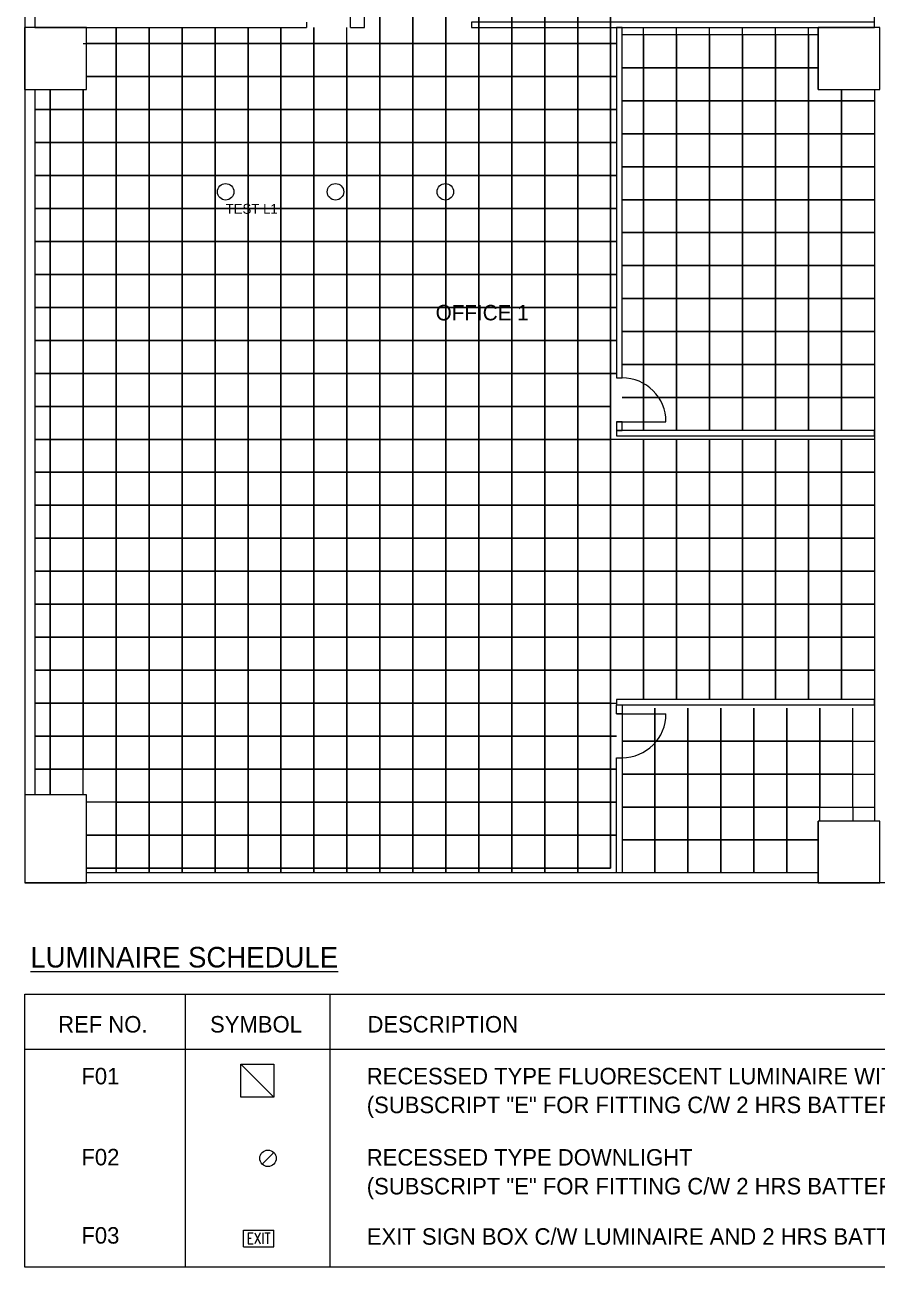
# Model space of a CAD drawing. Header units: millimetres. Extents: x 7453 to 109346, y -40506 to 46154.
# Drawn here: x 64346 to 79858, y 8934 to 31538 of the extents above; entities that cross this region are included whole.
import ezdxf
from ezdxf.enums import TextEntityAlignment as Align

# ---------------------------------------------------------------- set-up
doc = ezdxf.new("R2010")
doc.units = ezdxf.units.MM
doc.layers.get('0').update_dxf_attribs({"lineweight": 9})
for name, color, linetype, lineweight in [('ARCH', 7, 'Continuous', 5), ('Ceiling Grid', 254, 'Continuous', 5), ('Lighting', 3, 'Continuous', 18)]:
    doc.layers.add(name, color=color, linetype=linetype, lineweight=lineweight)
doc.layers.add('E-TEST-LIGHT', color=3, linetype='Continuous')
doc.styles.add('20S', font='SIMPLEX.shx', dxfattribs={"height": 200})

# ---------------------------------------------------------------- blocks, each defined once
blk = doc.blocks.new('T5')
at = {"layer": 'Lighting', "lineweight": 15}
blk.add_line((0, 0), (-600, 600), dxfattribs=at)
blk.add_lwpolyline([(-600, 600), (0, 600), (0, 0), (-600, 0)], close=True, dxfattribs=at)

msp = doc.modelspace()

# ---------------------------------------------------------------- linework, layer by layer
at = {"lineweight": 15}
for p, q in [((67264, 13900), (67264, 8934)), ((69894, 13900), (69894, 8934)), ((64346, 12900), (99829, 12900))]:
    msp.add_line(p, q, dxfattribs=at)
msp.add_lwpolyline([(64346, 13900), (99829, 13900), (99829, 8934), (64346, 8934)], close=True, dxfattribs=at)
at = {"layer": 'ARCH', "linetype": 'ByBlock', "lineweight": 9}
for p, q in [((64346, 38776), (64346, 15926)), ((64526, 38776), (64526, 31488)), ((64526, 30363), (64526, 17526))]:
    msp.add_line(p, q, dxfattribs=at)
at = {"layer": 'ARCH', "lineweight": 15}
for p, q in [((70526, 31488), (70526, 36596)), ((79808, 31488), (79808, 36596)), ((70275, 31488), (70275, 32388)), ((64346, 30363), (64346, 31488)), ((64526, 31488), (69475, 31488)), ((69475, 31588), (69475, 31488)), ((70275, 31488), (70526, 31488)), ((78783, 30363), (78783, 31488)), ((79808, 30363), (79808, 17051)), ((75115, 24316), (76015, 24316)), ((75115, 19003), (76015, 19003)), ((78783, 15926), (78783, 17051)), ((78783, 16106), (65471, 16106)), ((109346, 15926), (64346, 15926))]:
    msp.add_line(p, q, dxfattribs=at)
for points in [[(64346, 30363), (65471, 30363), (65471, 31488), (64346, 31488)], [(79808, 31588), (72477, 31588), (72477, 31488), (79808, 31488)], [(75215, 25116), (75215, 31488), (75115, 31488), (75115, 25116)], [(78783, 30363), (79908, 30363), (79908, 31488), (78783, 31488)], [(75215, 24316), (75115, 24316), (75115, 24157), (75215, 24157)], [(79808, 24157), (75115, 24157), (75115, 24057), (79808, 24057)], [(79808, 19263), (75115, 19263), (75115, 19163), (79808, 19163)], [(75215, 19003), (75115, 19003), (75115, 19163), (75215, 19163)], [(75215, 18203), (75215, 16106), (75115, 16106), (75115, 18203)], [(64346, 15926), (65471, 15926), (65471, 17526), (64346, 17526)], [(78783, 15926), (79908, 15926), (79908, 17051), (78783, 17051)]]:
    msp.add_lwpolyline(points, close=True, dxfattribs=at)
for centre, start, end in [((75215, 24316), 0, 90), ((75215, 19003), 270, 0)]:
    msp.add_arc(centre, 800, start, end, dxfattribs=at)
at = {"layer": 'Ceiling Grid', "lineweight": 15}
for p, q in [((70808, 31196), (70808, 31796)), ((75008, 31796), (75008, 31196)), ((66008, 31196), (66008, 31488)), ((66008, 31488), (66008, 31196)), ((66608, 31196), (66608, 31488)), ((66608, 31488), (66608, 31196)), ((67208, 31196), (67208, 31488)), ((67208, 31488), (67208, 31196)), ((67808, 31196), (67808, 31488)), ((67808, 31488), (67808, 31196)), ((68408, 31196), (68408, 31488)), ((68408, 31488), (68408, 31196)), ((69008, 31196), (69008, 31488)), ((69008, 31488), (69008, 31196)), ((69608, 31196), (69608, 31488)), ((69608, 31488), (69608, 31196)), ((70208, 31196), (70208, 31488)), ((75608, 31357), (75608, 31488)), ((76208, 31357), (76208, 31488)), ((76808, 31357), (76808, 31488)), ((77408, 31357), (77408, 31488)), ((78008, 31357), (78008, 31488)), ((78608, 31357), (78608, 31488)), ((65408, 31196), (66008, 31196)), ((66008, 31196), (65471, 31196)), ((66008, 31196), (66608, 31196)), ((66008, 30596), (66008, 31196)), ((66608, 31196), (67208, 31196)), ((67208, 31196), (67808, 31196)), ((67808, 31196), (68408, 31196)), ((68408, 31196), (69008, 31196)), ((69008, 31196), (69608, 31196)), ((69608, 31196), (70208, 31196)), ((70208, 31196), (70808, 31196)), ((75115, 31196), (75008, 31196)), ((75008, 31196), (75008, 30596)), ((75008, 31196), (75115, 31196)), ((75008, 31196), (75115, 31196)), ((75115, 31196), (75008, 31196)), ((75008, 31196), (75008, 30596)), ((75608, 31357), (75215, 31357)), ((75608, 30757), (75608, 31357)), ((78783, 31357), (78608, 31357)), ((78608, 31357), (78608, 30757)), ((75608, 30757), (75215, 30757)), ((75215, 30757), (75608, 30757)), ((75608, 30157), (75608, 30757)), ((78608, 30757), (78783, 30757)), ((78783, 30757), (78608, 30757)), ((78608, 30757), (78608, 30157)), ((65471, 30596), (66008, 30596)), ((75115, 30596), (75008, 30596)), ((75008, 30596), (75008, 29996)), ((75008, 30596), (75115, 30596)), ((75008, 30596), (75115, 30596)), ((75115, 30596), (75008, 30596)), ((75008, 30596), (75008, 29996)), ((64808, 29996), (64808, 30363)), ((64808, 30363), (64808, 29996)), ((65408, 29996), (65408, 30363)), ((79208, 30157), (79208, 30363)), ((79208, 30363), (79208, 30157)), ((75608, 30157), (75215, 30157)), ((75215, 30157), (75608, 30157)), ((75608, 29557), (75608, 30157)), ((78608, 30157), (79208, 30157)), ((79208, 30157), (79808, 30157)), ((79808, 30157), (79208, 30157)), ((79208, 30157), (79208, 29557)), ((64526, 29996), (64808, 29996)), ((64808, 29996), (64526, 29996)), ((64808, 29996), (65408, 29996)), ((64808, 29396), (64808, 29996)), ((75115, 29996), (75008, 29996)), ((75008, 29996), (75008, 29396)), ((75008, 29996), (75115, 29996)), ((75008, 29996), (75115, 29996)), ((75115, 29996), (75008, 29996)), ((75008, 29996), (75008, 29396)), ((64808, 29396), (64526, 29396)), ((64526, 29396), (64808, 29396)), ((64808, 28796), (64808, 29396)), ((75115, 29396), (75008, 29396)), ((75008, 29396), (75008, 28796)), ((75008, 29396), (75115, 29396)), ((75608, 29557), (75215, 29557)), ((75215, 29557), (75608, 29557)), ((75608, 28957), (75608, 29557)), ((79208, 29557), (79808, 29557)), ((79808, 29557), (79208, 29557)), ((79208, 29557), (79208, 28957)), ((75608, 28957), (75215, 28957)), ((75215, 28957), (75608, 28957)), ((75608, 28357), (75608, 28957)), ((79208, 28957), (79808, 28957)), ((79808, 28957), (79208, 28957)), ((79208, 28957), (79208, 28357)), ((64808, 28796), (64526, 28796)), ((64526, 28796), (64808, 28796)), ((64808, 28196), (64808, 28796)), ((75115, 28796), (75008, 28796)), ((75008, 28796), (75008, 28196)), ((75008, 28796), (75115, 28796)), ((75008, 28796), (75115, 28796)), ((75115, 28796), (75008, 28796)), ((75008, 28796), (75008, 28196)), ((75608, 28357), (75215, 28357)), ((75215, 28357), (75608, 28357)), ((75608, 27757), (75608, 28357)), ((79208, 28357), (79808, 28357)), ((79808, 28357), (79208, 28357)), ((79208, 28357), (79208, 27757)), ((64808, 28196), (64526, 28196)), ((64526, 28196), (64808, 28196)), ((64808, 27596), (64808, 28196)), ((75115, 28196), (75008, 28196)), ((75008, 28196), (75008, 27596)), ((75008, 28196), (75115, 28196)), ((75008, 28196), (75115, 28196)), ((75115, 28196), (75008, 28196)), ((75008, 28196), (75008, 27596)), ((64808, 27596), (64526, 27596)), ((64526, 27596), (64808, 27596)), ((64808, 26996), (64808, 27596)), ((75115, 27596), (75008, 27596)), ((75008, 27596), (75008, 26996)), ((75008, 27596), (75115, 27596)), ((75008, 27596), (75115, 27596)), ((75115, 27596), (75008, 27596)), ((75008, 27596), (75008, 26996)), ((75608, 27757), (75215, 27757)), ((75215, 27757), (75608, 27757)), ((75608, 27157), (75608, 27757)), ((79208, 27757), (79808, 27757)), ((79808, 27757), (79208, 27757)), ((79208, 27757), (79208, 27157)), ((75608, 27157), (75215, 27157)), ((75215, 27157), (75608, 27157)), ((75608, 26557), (75608, 27157)), ((79208, 27157), (79808, 27157)), ((79808, 27157), (79208, 27157)), ((79208, 27157), (79208, 26557)), ((64808, 26996), (64526, 26996)), ((64526, 26996), (64808, 26996)), ((64808, 26396), (64808, 26996)), ((75115, 26996), (75008, 26996)), ((75008, 26996), (75008, 26396)), ((75008, 26996), (75115, 26996)), ((75608, 26557), (75215, 26557)), ((75215, 26557), (75608, 26557)), ((75608, 25957), (75608, 26557)), ((79208, 26557), (79808, 26557)), ((79808, 26557), (79208, 26557)), ((79208, 26557), (79208, 25957)), ((64808, 26396), (64526, 26396)), ((64526, 26396), (64808, 26396)), ((64808, 25796), (64808, 26396)), ((75115, 26396), (75008, 26396)), ((75008, 26396), (75008, 25796)), ((75008, 26396), (75115, 26396)), ((64808, 25796), (64526, 25796)), ((64526, 25796), (64808, 25796)), ((64808, 25196), (64808, 25796)), ((75115, 25796), (75008, 25796)), ((75008, 25796), (75008, 25196)), ((75008, 25796), (75115, 25796)), ((75608, 25957), (75215, 25957)), ((75215, 25957), (75608, 25957)), ((75608, 25357), (75608, 25957)), ((79208, 25957), (79808, 25957)), ((79808, 25957), (79208, 25957)), ((79208, 25957), (79208, 25357)), ((75608, 25357), (75215, 25357)), ((75215, 25357), (75608, 25357)), ((75608, 24757), (75608, 25357)), ((79208, 25357), (79808, 25357)), ((79808, 25357), (79208, 25357)), ((79208, 25357), (79208, 24757)), ((64808, 25196), (64526, 25196)), ((64526, 25196), (64808, 25196)), ((64808, 24596), (64808, 25196)), ((75115, 25196), (75008, 25196)), ((75008, 25196), (75008, 24596)), ((75008, 25196), (75115, 25196)), ((75608, 24757), (75215, 24757)), ((75215, 24757), (75608, 24757)), ((75608, 24157), (75608, 24757)), ((76208, 24757), (75608, 24757)), ((75608, 24757), (75608, 24157)), ((76208, 24157), (76208, 24757)), ((76808, 24757), (76208, 24757)), ((76208, 24757), (76208, 24157)), ((76808, 24157), (76808, 24757)), ((77408, 24757), (76808, 24757)), ((76808, 24757), (76808, 24157)), ((77408, 24157), (77408, 24757)), ((78008, 24757), (77408, 24757)), ((77408, 24757), (77408, 24157)), ((78008, 24157), (78008, 24757)), ((78608, 24757), (78008, 24757)), ((78008, 24757), (78008, 24157)), ((78608, 24157), (78608, 24757)), ((79208, 24757), (78608, 24757)), ((78608, 24757), (78608, 24157)), ((79208, 24757), (79808, 24757)), ((79808, 24757), (79208, 24757)), ((79208, 24757), (79208, 24157)), ((79208, 24157), (79208, 24757)), ((64808, 24596), (64526, 24596)), ((64526, 24596), (64808, 24596)), ((64808, 23996), (64808, 24596)), ((75008, 24596), (75008, 23996)), ((64808, 23996), (64526, 23996)), ((64526, 23996), (64808, 23996)), ((64808, 23396), (64808, 23996)), ((79208, 23996), (79208, 23396)), ((79808, 23996), (79208, 23996)), ((79208, 23996), (79208, 23396)), ((64808, 23396), (64526, 23396)), ((64526, 23396), (64808, 23396)), ((64808, 22796), (64808, 23396)), ((79808, 23396), (79208, 23396)), ((79208, 23396), (79208, 22796)), ((79208, 23396), (79808, 23396)), ((79208, 23396), (79808, 23396)), ((64808, 22796), (64526, 22796)), ((64526, 22796), (64808, 22796)), ((64808, 22196), (64808, 22796)), ((79808, 22796), (79208, 22796)), ((79208, 22796), (79208, 22196)), ((79208, 22796), (79808, 22796)), ((64808, 22196), (64526, 22196)), ((64526, 22196), (64808, 22196)), ((64808, 21596), (64808, 22196)), ((79808, 22196), (79208, 22196)), ((79208, 22196), (79208, 21596)), ((79208, 22196), (79808, 22196)), ((64808, 21596), (64526, 21596)), ((64526, 21596), (64808, 21596)), ((64808, 20996), (64808, 21596)), ((79808, 21596), (79208, 21596)), ((79208, 21596), (79208, 20996)), ((79208, 21596), (79808, 21596)), ((64808, 20996), (64526, 20996)), ((64526, 20996), (64808, 20996)), ((64808, 20396), (64808, 20996)), ((79808, 20996), (79208, 20996)), ((79208, 20996), (79208, 20396)), ((79208, 20996), (79808, 20996)), ((64808, 20396), (64526, 20396)), ((64526, 20396), (64808, 20396)), ((64808, 19796), (64808, 20396)), ((79808, 20396), (79208, 20396)), ((79208, 20396), (79208, 19796)), ((79208, 20396), (79808, 20396)), ((64808, 19796), (64526, 19796)), ((64526, 19796), (64808, 19796)), ((64808, 19196), (64808, 19796)), ((76208, 19796), (75608, 19796)), ((75608, 19796), (75608, 19263)), ((76208, 19263), (76208, 19796)), ((76808, 19796), (76208, 19796)), ((76208, 19796), (76208, 19263)), ((76808, 19263), (76808, 19796)), ((77408, 19796), (76808, 19796)), ((76808, 19796), (76808, 19263)), ((77408, 19263), (77408, 19796)), ((78008, 19796), (77408, 19796)), ((77408, 19796), (77408, 19263)), ((78008, 19263), (78008, 19796)), ((78608, 19796), (78008, 19796)), ((78008, 19796), (78008, 19263)), ((78608, 19263), (78608, 19796)), ((79208, 19796), (78608, 19796)), ((78608, 19796), (78608, 19263)), ((79208, 19263), (79208, 19796)), ((79808, 19796), (79208, 19796)), ((79208, 19796), (79208, 19263)), ((79208, 19796), (79808, 19796)), ((64808, 19196), (64526, 19196)), ((64526, 19196), (64808, 19196)), ((64808, 18596), (64808, 19196)), ((75008, 19196), (75008, 18596)), ((75215, 19106), (75215, 18506)), ((75815, 18506), (75815, 19106)), ((75815, 19106), (75815, 18506)), ((76415, 18506), (76415, 19106)), ((76415, 19106), (76415, 18506)), ((77015, 18506), (77015, 19106)), ((77015, 19106), (77015, 18506)), ((77615, 18506), (77615, 19106)), ((77615, 19106), (77615, 18506)), ((78215, 18506), (78215, 19106)), ((78215, 19106), (78215, 18506)), ((78815, 18506), (78815, 19106)), ((78815, 19106), (78815, 18506)), ((79415, 18506), (79415, 19106)), ((64808, 18596), (64526, 18596)), ((64526, 18596), (64808, 18596)), ((64808, 17996), (64808, 18596)), ((75115, 18596), (75008, 18596)), ((75008, 18596), (75008, 17996)), ((75008, 18596), (75115, 18596)), ((75215, 18506), (75815, 18506)), ((75815, 18506), (76415, 18506)), ((76415, 18506), (77015, 18506)), ((77015, 18506), (77615, 18506)), ((77615, 18506), (78215, 18506)), ((78215, 18506), (78815, 18506)), ((78815, 18506), (79415, 18506)), ((79415, 18506), (79808, 18506)), ((64808, 17996), (64526, 17996)), ((64526, 17996), (64808, 17996)), ((64808, 17526), (64808, 17996)), ((65408, 17996), (64808, 17996)), ((64808, 17996), (64808, 17526)), ((65408, 17526), (65408, 17996)), ((66008, 17996), (65408, 17996)), ((66008, 17396), (66008, 17996)), ((75115, 17996), (75008, 17996)), ((75008, 17996), (75008, 17396)), ((75008, 17996), (75115, 17996)), ((79415, 17906), (79808, 17906)), ((66008, 17396), (65471, 17396)), ((66008, 16796), (66008, 17396)), ((75115, 17396), (75008, 17396)), ((75008, 17396), (75008, 16796)), ((75008, 17396), (75115, 17396)), ((78815, 17306), (78215, 17306)), ((78215, 17306), (78215, 16706)), ((78815, 17051), (78815, 17306)), ((79415, 17306), (79415, 17051)), ((79415, 17306), (79808, 17306)), ((66008, 16796), (65471, 16796)), ((65471, 16796), (66008, 16796)), ((66008, 16196), (66008, 16796)), ((75115, 16796), (75008, 16796)), ((75008, 16796), (75008, 16196)), ((75008, 16796), (75115, 16796)), ((75815, 16706), (75215, 16706)), ((75215, 16706), (75215, 16106)), ((75815, 16106), (75815, 16706)), ((76415, 16706), (75815, 16706)), ((75815, 16706), (75815, 16106)), ((76415, 16106), (76415, 16706)), ((77015, 16706), (76415, 16706)), ((76415, 16706), (76415, 16106)), ((77015, 16106), (77015, 16706)), ((77615, 16706), (77015, 16706)), ((77015, 16706), (77015, 16106)), ((77615, 16106), (77615, 16706)), ((78215, 16706), (77615, 16706)), ((77615, 16706), (77615, 16106)), ((78783, 16706), (78215, 16706)), ((78215, 16706), (78215, 16106)), ((78215, 16706), (78783, 16706)), ((78215, 16106), (78215, 16706)), ((66008, 16196), (65471, 16196)), ((65471, 16196), (66008, 16196)), ((66008, 16106), (66008, 16196)), ((66608, 16196), (66008, 16196)), ((66008, 16196), (66008, 16106)), ((66608, 16106), (66608, 16196)), ((67208, 16196), (66608, 16196)), ((66608, 16196), (66608, 16106)), ((67208, 16106), (67208, 16196)), ((67808, 16196), (67208, 16196)), ((67208, 16196), (67208, 16106)), ((67808, 16106), (67808, 16196)), ((68408, 16196), (67808, 16196)), ((67808, 16196), (67808, 16106)), ((68408, 16106), (68408, 16196)), ((69008, 16196), (68408, 16196)), ((68408, 16196), (68408, 16106)), ((69008, 16106), (69008, 16196)), ((69608, 16196), (69008, 16196)), ((69008, 16196), (69008, 16106)), ((69608, 16106), (69608, 16196)), ((70208, 16196), (69608, 16196)), ((69608, 16196), (69608, 16106)), ((70208, 16106), (70208, 16196)), ((70808, 16196), (70208, 16196)), ((70208, 16196), (70208, 16106)), ((70808, 16106), (70808, 16196)), ((71408, 16196), (70808, 16196)), ((70808, 16196), (70808, 16106)), ((71408, 16106), (71408, 16196)), ((72008, 16196), (71408, 16196)), ((71408, 16196), (71408, 16106)), ((72008, 16106), (72008, 16196)), ((72608, 16196), (72008, 16196)), ((72008, 16196), (72008, 16106)), ((72608, 16106), (72608, 16196)), ((73208, 16196), (72608, 16196)), ((72608, 16196), (72608, 16106)), ((73208, 16106), (73208, 16196)), ((73808, 16196), (73208, 16196)), ((73208, 16196), (73208, 16106)), ((73808, 16106), (73808, 16196)), ((74408, 16196), (73808, 16196)), ((73808, 16196), (73808, 16106)), ((74408, 16106), (74408, 16196)), ((75008, 16196), (74408, 16196)), ((74408, 16196), (74408, 16106))]:
    msp.add_line(p, q, dxfattribs=at)
for points in [[(71408, 31796), (70808, 31796), (70808, 31196), (71408, 31196)], [(72008, 31796), (71408, 31796), (71408, 31196), (72008, 31196)], [(72608, 31796), (72008, 31796), (72008, 31196), (72608, 31196)], [(73208, 31796), (72608, 31796), (72608, 31196), (73208, 31196)], [(73808, 31796), (73208, 31796), (73208, 31196), (73808, 31196)], [(74408, 31796), (73808, 31796), (73808, 31196), (74408, 31196)], [(75008, 31796), (74408, 31796), (74408, 31196), (75008, 31196)], [(66608, 31196), (66008, 31196), (66008, 30596), (66608, 30596)], [(67208, 31196), (66608, 31196), (66608, 30596), (67208, 30596)], [(67808, 31196), (67208, 31196), (67208, 30596), (67808, 30596)], [(68408, 31196), (67808, 31196), (67808, 30596), (68408, 30596)], [(69008, 31196), (68408, 31196), (68408, 30596), (69008, 30596)], [(69608, 31196), (69008, 31196), (69008, 30596), (69608, 30596)], [(70208, 31196), (69608, 31196), (69608, 30596), (70208, 30596)], [(70808, 31196), (70208, 31196), (70208, 30596), (70808, 30596)], [(71408, 31196), (70808, 31196), (70808, 30596), (71408, 30596)], [(72008, 31196), (71408, 31196), (71408, 30596), (72008, 30596)], [(72608, 31196), (72008, 31196), (72008, 30596), (72608, 30596)], [(73208, 31196), (72608, 31196), (72608, 30596), (73208, 30596)], [(73808, 31196), (73208, 31196), (73208, 30596), (73808, 30596)], [(74408, 31196), (73808, 31196), (73808, 30596), (74408, 30596)], [(75008, 31196), (74408, 31196), (74408, 30596), (75008, 30596)], [(76208, 31357), (75608, 31357), (75608, 30757), (76208, 30757)], [(76808, 31357), (76208, 31357), (76208, 30757), (76808, 30757)], [(77408, 31357), (76808, 31357), (76808, 30757), (77408, 30757)], [(78008, 31357), (77408, 31357), (77408, 30757), (78008, 30757)], [(78608, 31357), (78008, 31357), (78008, 30757), (78608, 30757)], [(76208, 30757), (75608, 30757), (75608, 30157), (76208, 30157)], [(76808, 30757), (76208, 30757), (76208, 30157), (76808, 30157)], [(77408, 30757), (76808, 30757), (76808, 30157), (77408, 30157)], [(78008, 30757), (77408, 30757), (77408, 30157), (78008, 30157)], [(78608, 30757), (78008, 30757), (78008, 30157), (78608, 30157)], [(66608, 30596), (66008, 30596), (66008, 29996), (66608, 29996)], [(67208, 30596), (66608, 30596), (66608, 29996), (67208, 29996)], [(67808, 30596), (67208, 30596), (67208, 29996), (67808, 29996)], [(68408, 30596), (67808, 30596), (67808, 29996), (68408, 29996)], [(69008, 30596), (68408, 30596), (68408, 29996), (69008, 29996)], [(69608, 30596), (69008, 30596), (69008, 29996), (69608, 29996)], [(70208, 30596), (69608, 30596), (69608, 29996), (70208, 29996)], [(70808, 30596), (70208, 30596), (70208, 29996), (70808, 29996)], [(71408, 30596), (70808, 30596), (70808, 29996), (71408, 29996)], [(72008, 30596), (71408, 30596), (71408, 29996), (72008, 29996)], [(72608, 30596), (72008, 30596), (72008, 29996), (72608, 29996)], [(73208, 30596), (72608, 30596), (72608, 29996), (73208, 29996)], [(73808, 30596), (73208, 30596), (73208, 29996), (73808, 29996)], [(74408, 30596), (73808, 30596), (73808, 29996), (74408, 29996)], [(75008, 30596), (74408, 30596), (74408, 29996), (75008, 29996)], [(76208, 30157), (75608, 30157), (75608, 29557), (76208, 29557)], [(76808, 30157), (76208, 30157), (76208, 29557), (76808, 29557)], [(77408, 30157), (76808, 30157), (76808, 29557), (77408, 29557)], [(78008, 30157), (77408, 30157), (77408, 29557), (78008, 29557)], [(78608, 30157), (78008, 30157), (78008, 29557), (78608, 29557)], [(79208, 30157), (78608, 30157), (78608, 29557), (79208, 29557)], [(65408, 29996), (64808, 29996), (64808, 29396), (65408, 29396)], [(66008, 29996), (65408, 29996), (65408, 29396), (66008, 29396)], [(66608, 29996), (66008, 29996), (66008, 29396), (66608, 29396)], [(67208, 29996), (66608, 29996), (66608, 29396), (67208, 29396)], [(67808, 29996), (67208, 29996), (67208, 29396), (67808, 29396)], [(68408, 29996), (67808, 29996), (67808, 29396), (68408, 29396)], [(69008, 29996), (68408, 29996), (68408, 29396), (69008, 29396)], [(69608, 29996), (69008, 29996), (69008, 29396), (69608, 29396)], [(70208, 29996), (69608, 29996), (69608, 29396), (70208, 29396)], [(70808, 29996), (70208, 29996), (70208, 29396), (70808, 29396)], [(71408, 29996), (70808, 29996), (70808, 29396), (71408, 29396)], [(72008, 29996), (71408, 29996), (71408, 29396), (72008, 29396)], [(72608, 29996), (72008, 29996), (72008, 29396), (72608, 29396)], [(73208, 29996), (72608, 29996), (72608, 29396), (73208, 29396)], [(73808, 29996), (73208, 29996), (73208, 29396), (73808, 29396)], [(74408, 29996), (73808, 29996), (73808, 29396), (74408, 29396)], [(75008, 29996), (74408, 29996), (74408, 29396), (75008, 29396)], [(65408, 29396), (64808, 29396), (64808, 28796), (65408, 28796)], [(66008, 29396), (65408, 29396), (65408, 28796), (66008, 28796)], [(66608, 29396), (66008, 29396), (66008, 28796), (66608, 28796)], [(67208, 29396), (66608, 29396), (66608, 28796), (67208, 28796)], [(67808, 29396), (67208, 29396), (67208, 28796), (67808, 28796)], [(68408, 29396), (67808, 29396), (67808, 28796), (68408, 28796)], [(69008, 29396), (68408, 29396), (68408, 28796), (69008, 28796)], [(69608, 29396), (69008, 29396), (69008, 28796), (69608, 28796)], [(70208, 29396), (69608, 29396), (69608, 28796), (70208, 28796)], [(70808, 29396), (70208, 29396), (70208, 28796), (70808, 28796)], [(71408, 29396), (70808, 29396), (70808, 28796), (71408, 28796)], [(72008, 29396), (71408, 29396), (71408, 28796), (72008, 28796)], [(72608, 29396), (72008, 29396), (72008, 28796), (72608, 28796)], [(73208, 29396), (72608, 29396), (72608, 28796), (73208, 28796)], [(73808, 29396), (73208, 29396), (73208, 28796), (73808, 28796)], [(74408, 29396), (73808, 29396), (73808, 28796), (74408, 28796)], [(75008, 29396), (74408, 29396), (74408, 28796), (75008, 28796)], [(76208, 29557), (75608, 29557), (75608, 28957), (76208, 28957)], [(76808, 29557), (76208, 29557), (76208, 28957), (76808, 28957)], [(77408, 29557), (76808, 29557), (76808, 28957), (77408, 28957)], [(78008, 29557), (77408, 29557), (77408, 28957), (78008, 28957)], [(78608, 29557), (78008, 29557), (78008, 28957), (78608, 28957)], [(79208, 29557), (78608, 29557), (78608, 28957), (79208, 28957)], [(76208, 28957), (75608, 28957), (75608, 28357), (76208, 28357)], [(76808, 28957), (76208, 28957), (76208, 28357), (76808, 28357)], [(77408, 28957), (76808, 28957), (76808, 28357), (77408, 28357)], [(78008, 28957), (77408, 28957), (77408, 28357), (78008, 28357)], [(78608, 28957), (78008, 28957), (78008, 28357), (78608, 28357)], [(79208, 28957), (78608, 28957), (78608, 28357), (79208, 28357)], [(65408, 28796), (64808, 28796), (64808, 28196), (65408, 28196)], [(66008, 28796), (65408, 28796), (65408, 28196), (66008, 28196)], [(66608, 28796), (66008, 28796), (66008, 28196), (66608, 28196)], [(67208, 28796), (66608, 28796), (66608, 28196), (67208, 28196)], [(67808, 28796), (67208, 28796), (67208, 28196), (67808, 28196)], [(68408, 28796), (67808, 28796), (67808, 28196), (68408, 28196)], [(69008, 28796), (68408, 28796), (68408, 28196), (69008, 28196)], [(69608, 28796), (69008, 28796), (69008, 28196), (69608, 28196)], [(70208, 28796), (69608, 28796), (69608, 28196), (70208, 28196)], [(70808, 28796), (70208, 28796), (70208, 28196), (70808, 28196)], [(71408, 28796), (70808, 28796), (70808, 28196), (71408, 28196)], [(72008, 28796), (71408, 28796), (71408, 28196), (72008, 28196)], [(72608, 28796), (72008, 28796), (72008, 28196), (72608, 28196)], [(73208, 28796), (72608, 28796), (72608, 28196), (73208, 28196)], [(73808, 28796), (73208, 28796), (73208, 28196), (73808, 28196)], [(74408, 28796), (73808, 28796), (73808, 28196), (74408, 28196)], [(75008, 28796), (74408, 28796), (74408, 28196), (75008, 28196)], [(76208, 28357), (75608, 28357), (75608, 27757), (76208, 27757)], [(76808, 28357), (76208, 28357), (76208, 27757), (76808, 27757)], [(77408, 28357), (76808, 28357), (76808, 27757), (77408, 27757)], [(78008, 28357), (77408, 28357), (77408, 27757), (78008, 27757)], [(78608, 28357), (78008, 28357), (78008, 27757), (78608, 27757)], [(79208, 28357), (78608, 28357), (78608, 27757), (79208, 27757)], [(65408, 28196), (64808, 28196), (64808, 27596), (65408, 27596)], [(66008, 28196), (65408, 28196), (65408, 27596), (66008, 27596)], [(66608, 28196), (66008, 28196), (66008, 27596), (66608, 27596)], [(67208, 28196), (66608, 28196), (66608, 27596), (67208, 27596)], [(67808, 28196), (67208, 28196), (67208, 27596), (67808, 27596)], [(68408, 28196), (67808, 28196), (67808, 27596), (68408, 27596)], [(69008, 28196), (68408, 28196), (68408, 27596), (69008, 27596)], [(69608, 28196), (69008, 28196), (69008, 27596), (69608, 27596)], [(70208, 28196), (69608, 28196), (69608, 27596), (70208, 27596)], [(70808, 28196), (70208, 28196), (70208, 27596), (70808, 27596)], [(71408, 28196), (70808, 28196), (70808, 27596), (71408, 27596)], [(72008, 28196), (71408, 28196), (71408, 27596), (72008, 27596)], [(72608, 28196), (72008, 28196), (72008, 27596), (72608, 27596)], [(73208, 28196), (72608, 28196), (72608, 27596), (73208, 27596)], [(73808, 28196), (73208, 28196), (73208, 27596), (73808, 27596)], [(74408, 28196), (73808, 28196), (73808, 27596), (74408, 27596)], [(75008, 28196), (74408, 28196), (74408, 27596), (75008, 27596)], [(65408, 27596), (64808, 27596), (64808, 26996), (65408, 26996)], [(66008, 27596), (65408, 27596), (65408, 26996), (66008, 26996)], [(66608, 27596), (66008, 27596), (66008, 26996), (66608, 26996)], [(67208, 27596), (66608, 27596), (66608, 26996), (67208, 26996)], [(67808, 27596), (67208, 27596), (67208, 26996), (67808, 26996)], [(68408, 27596), (67808, 27596), (67808, 26996), (68408, 26996)], [(69008, 27596), (68408, 27596), (68408, 26996), (69008, 26996)], [(69608, 27596), (69008, 27596), (69008, 26996), (69608, 26996)], [(70208, 27596), (69608, 27596), (69608, 26996), (70208, 26996)], [(70808, 27596), (70208, 27596), (70208, 26996), (70808, 26996)], [(71408, 27596), (70808, 27596), (70808, 26996), (71408, 26996)], [(72008, 27596), (71408, 27596), (71408, 26996), (72008, 26996)], [(72608, 27596), (72008, 27596), (72008, 26996), (72608, 26996)], [(73208, 27596), (72608, 27596), (72608, 26996), (73208, 26996)], [(73808, 27596), (73208, 27596), (73208, 26996), (73808, 26996)], [(74408, 27596), (73808, 27596), (73808, 26996), (74408, 26996)], [(75008, 27596), (74408, 27596), (74408, 26996), (75008, 26996)], [(76208, 27757), (75608, 27757), (75608, 27157), (76208, 27157)], [(76808, 27757), (76208, 27757), (76208, 27157), (76808, 27157)], [(77408, 27757), (76808, 27757), (76808, 27157), (77408, 27157)], [(78008, 27757), (77408, 27757), (77408, 27157), (78008, 27157)], [(78608, 27757), (78008, 27757), (78008, 27157), (78608, 27157)], [(79208, 27757), (78608, 27757), (78608, 27157), (79208, 27157)], [(76208, 27157), (75608, 27157), (75608, 26557), (76208, 26557)], [(76808, 27157), (76208, 27157), (76208, 26557), (76808, 26557)], [(77408, 27157), (76808, 27157), (76808, 26557), (77408, 26557)], [(78008, 27157), (77408, 27157), (77408, 26557), (78008, 26557)], [(78608, 27157), (78008, 27157), (78008, 26557), (78608, 26557)], [(79208, 27157), (78608, 27157), (78608, 26557), (79208, 26557)], [(65408, 26996), (64808, 26996), (64808, 26396), (65408, 26396)], [(66008, 26996), (65408, 26996), (65408, 26396), (66008, 26396)], [(66608, 26996), (66008, 26996), (66008, 26396), (66608, 26396)], [(67208, 26996), (66608, 26996), (66608, 26396), (67208, 26396)], [(67808, 26996), (67208, 26996), (67208, 26396), (67808, 26396)], [(68408, 26996), (67808, 26996), (67808, 26396), (68408, 26396)], [(69008, 26996), (68408, 26996), (68408, 26396), (69008, 26396)], [(69608, 26996), (69008, 26996), (69008, 26396), (69608, 26396)], [(70208, 26996), (69608, 26996), (69608, 26396), (70208, 26396)], [(70808, 26996), (70208, 26996), (70208, 26396), (70808, 26396)], [(71408, 26996), (70808, 26996), (70808, 26396), (71408, 26396)], [(72008, 26996), (71408, 26996), (71408, 26396), (72008, 26396)], [(72608, 26996), (72008, 26996), (72008, 26396), (72608, 26396)], [(73208, 26996), (72608, 26996), (72608, 26396), (73208, 26396)], [(73808, 26996), (73208, 26996), (73208, 26396), (73808, 26396)], [(74408, 26996), (73808, 26996), (73808, 26396), (74408, 26396)], [(75008, 26996), (74408, 26996), (74408, 26396), (75008, 26396)], [(76208, 26557), (75608, 26557), (75608, 25957), (76208, 25957)], [(76808, 26557), (76208, 26557), (76208, 25957), (76808, 25957)], [(77408, 26557), (76808, 26557), (76808, 25957), (77408, 25957)], [(78008, 26557), (77408, 26557), (77408, 25957), (78008, 25957)], [(78608, 26557), (78008, 26557), (78008, 25957), (78608, 25957)], [(79208, 26557), (78608, 26557), (78608, 25957), (79208, 25957)], [(65408, 26396), (64808, 26396), (64808, 25796), (65408, 25796)], [(66008, 26396), (65408, 26396), (65408, 25796), (66008, 25796)], [(66608, 26396), (66008, 26396), (66008, 25796), (66608, 25796)], [(67208, 26396), (66608, 26396), (66608, 25796), (67208, 25796)], [(67808, 26396), (67208, 26396), (67208, 25796), (67808, 25796)], [(68408, 26396), (67808, 26396), (67808, 25796), (68408, 25796)], [(69008, 26396), (68408, 26396), (68408, 25796), (69008, 25796)], [(69608, 26396), (69008, 26396), (69008, 25796), (69608, 25796)], [(70208, 26396), (69608, 26396), (69608, 25796), (70208, 25796)], [(70808, 26396), (70208, 26396), (70208, 25796), (70808, 25796)], [(71408, 26396), (70808, 26396), (70808, 25796), (71408, 25796)], [(72008, 26396), (71408, 26396), (71408, 25796), (72008, 25796)], [(72608, 26396), (72008, 26396), (72008, 25796), (72608, 25796)], [(73208, 26396), (72608, 26396), (72608, 25796), (73208, 25796)], [(73808, 26396), (73208, 26396), (73208, 25796), (73808, 25796)], [(74408, 26396), (73808, 26396), (73808, 25796), (74408, 25796)], [(75008, 26396), (74408, 26396), (74408, 25796), (75008, 25796)], [(65408, 25796), (64808, 25796), (64808, 25196), (65408, 25196)], [(66008, 25796), (65408, 25796), (65408, 25196), (66008, 25196)], [(66608, 25796), (66008, 25796), (66008, 25196), (66608, 25196)], [(67208, 25796), (66608, 25796), (66608, 25196), (67208, 25196)], [(67808, 25796), (67208, 25796), (67208, 25196), (67808, 25196)], [(68408, 25796), (67808, 25796), (67808, 25196), (68408, 25196)], [(69008, 25796), (68408, 25796), (68408, 25196), (69008, 25196)], [(69608, 25796), (69008, 25796), (69008, 25196), (69608, 25196)], [(70208, 25796), (69608, 25796), (69608, 25196), (70208, 25196)], [(70808, 25796), (70208, 25796), (70208, 25196), (70808, 25196)], [(71408, 25796), (70808, 25796), (70808, 25196), (71408, 25196)], [(72008, 25796), (71408, 25796), (71408, 25196), (72008, 25196)], [(72608, 25796), (72008, 25796), (72008, 25196), (72608, 25196)], [(73208, 25796), (72608, 25796), (72608, 25196), (73208, 25196)], [(73808, 25796), (73208, 25796), (73208, 25196), (73808, 25196)], [(74408, 25796), (73808, 25796), (73808, 25196), (74408, 25196)], [(75008, 25796), (74408, 25796), (74408, 25196), (75008, 25196)], [(76208, 25957), (75608, 25957), (75608, 25357), (76208, 25357)], [(76808, 25957), (76208, 25957), (76208, 25357), (76808, 25357)], [(77408, 25957), (76808, 25957), (76808, 25357), (77408, 25357)], [(78008, 25957), (77408, 25957), (77408, 25357), (78008, 25357)], [(78608, 25957), (78008, 25957), (78008, 25357), (78608, 25357)], [(79208, 25957), (78608, 25957), (78608, 25357), (79208, 25357)], [(76208, 25357), (75608, 25357), (75608, 24757), (76208, 24757)], [(76808, 25357), (76208, 25357), (76208, 24757), (76808, 24757)], [(77408, 25357), (76808, 25357), (76808, 24757), (77408, 24757)], [(78008, 25357), (77408, 25357), (77408, 24757), (78008, 24757)], [(78608, 25357), (78008, 25357), (78008, 24757), (78608, 24757)], [(79208, 25357), (78608, 25357), (78608, 24757), (79208, 24757)], [(65408, 25196), (64808, 25196), (64808, 24596), (65408, 24596)], [(66008, 25196), (65408, 25196), (65408, 24596), (66008, 24596)], [(66608, 25196), (66008, 25196), (66008, 24596), (66608, 24596)], [(67208, 25196), (66608, 25196), (66608, 24596), (67208, 24596)], [(67808, 25196), (67208, 25196), (67208, 24596), (67808, 24596)], [(68408, 25196), (67808, 25196), (67808, 24596), (68408, 24596)], [(69008, 25196), (68408, 25196), (68408, 24596), (69008, 24596)], [(69608, 25196), (69008, 25196), (69008, 24596), (69608, 24596)], [(70208, 25196), (69608, 25196), (69608, 24596), (70208, 24596)], [(70808, 25196), (70208, 25196), (70208, 24596), (70808, 24596)], [(71408, 25196), (70808, 25196), (70808, 24596), (71408, 24596)], [(72008, 25196), (71408, 25196), (71408, 24596), (72008, 24596)], [(72608, 25196), (72008, 25196), (72008, 24596), (72608, 24596)], [(73208, 25196), (72608, 25196), (72608, 24596), (73208, 24596)], [(73808, 25196), (73208, 25196), (73208, 24596), (73808, 24596)], [(74408, 25196), (73808, 25196), (73808, 24596), (74408, 24596)], [(75008, 25196), (74408, 25196), (74408, 24596), (75008, 24596)], [(65408, 24596), (64808, 24596), (64808, 23996), (65408, 23996)], [(66008, 24596), (65408, 24596), (65408, 23996), (66008, 23996)], [(66608, 24596), (66008, 24596), (66008, 23996), (66608, 23996)], [(67208, 24596), (66608, 24596), (66608, 23996), (67208, 23996)], [(67808, 24596), (67208, 24596), (67208, 23996), (67808, 23996)], [(68408, 24596), (67808, 24596), (67808, 23996), (68408, 23996)], [(69008, 24596), (68408, 24596), (68408, 23996), (69008, 23996)], [(69608, 24596), (69008, 24596), (69008, 23996), (69608, 23996)], [(70208, 24596), (69608, 24596), (69608, 23996), (70208, 23996)], [(70808, 24596), (70208, 24596), (70208, 23996), (70808, 23996)], [(71408, 24596), (70808, 24596), (70808, 23996), (71408, 23996)], [(72008, 24596), (71408, 24596), (71408, 23996), (72008, 23996)], [(72608, 24596), (72008, 24596), (72008, 23996), (72608, 23996)], [(73208, 24596), (72608, 24596), (72608, 23996), (73208, 23996)], [(73808, 24596), (73208, 24596), (73208, 23996), (73808, 23996)], [(74408, 24596), (73808, 24596), (73808, 23996), (74408, 23996)], [(75008, 24596), (74408, 24596), (74408, 23996), (75008, 23996)], [(65408, 23996), (64808, 23996), (64808, 23396), (65408, 23396)], [(66008, 23996), (65408, 23996), (65408, 23396), (66008, 23396)], [(66608, 23996), (66008, 23996), (66008, 23396), (66608, 23396)], [(67208, 23996), (66608, 23996), (66608, 23396), (67208, 23396)], [(67808, 23996), (67208, 23996), (67208, 23396), (67808, 23396)], [(68408, 23996), (67808, 23996), (67808, 23396), (68408, 23396)], [(69008, 23996), (68408, 23996), (68408, 23396), (69008, 23396)], [(69608, 23996), (69008, 23996), (69008, 23396), (69608, 23396)], [(70208, 23996), (69608, 23996), (69608, 23396), (70208, 23396)], [(70808, 23996), (70208, 23996), (70208, 23396), (70808, 23396)], [(71408, 23996), (70808, 23996), (70808, 23396), (71408, 23396)], [(72008, 23996), (71408, 23996), (71408, 23396), (72008, 23396)], [(72608, 23996), (72008, 23996), (72008, 23396), (72608, 23396)], [(73208, 23996), (72608, 23996), (72608, 23396), (73208, 23396)], [(73808, 23996), (73208, 23996), (73208, 23396), (73808, 23396)], [(74408, 23996), (73808, 23996), (73808, 23396), (74408, 23396)], [(75008, 23996), (74408, 23996), (74408, 23396), (75008, 23396)], [(75608, 23996), (75008, 23996), (75008, 23396), (75608, 23396)], [(76208, 23996), (75608, 23996), (75608, 23396), (76208, 23396)], [(76808, 23996), (76208, 23996), (76208, 23396), (76808, 23396)], [(77408, 23996), (76808, 23996), (76808, 23396), (77408, 23396)], [(78008, 23996), (77408, 23996), (77408, 23396), (78008, 23396)], [(78608, 23996), (78008, 23996), (78008, 23396), (78608, 23396)], [(79208, 23996), (78608, 23996), (78608, 23396), (79208, 23396)], [(65408, 23396), (64808, 23396), (64808, 22796), (65408, 22796)], [(66008, 23396), (65408, 23396), (65408, 22796), (66008, 22796)], [(66608, 23396), (66008, 23396), (66008, 22796), (66608, 22796)], [(67208, 23396), (66608, 23396), (66608, 22796), (67208, 22796)], [(67808, 23396), (67208, 23396), (67208, 22796), (67808, 22796)], [(68408, 23396), (67808, 23396), (67808, 22796), (68408, 22796)], [(69008, 23396), (68408, 23396), (68408, 22796), (69008, 22796)], [(69608, 23396), (69008, 23396), (69008, 22796), (69608, 22796)], [(70208, 23396), (69608, 23396), (69608, 22796), (70208, 22796)], [(70808, 23396), (70208, 23396), (70208, 22796), (70808, 22796)], [(71408, 23396), (70808, 23396), (70808, 22796), (71408, 22796)], [(72008, 23396), (71408, 23396), (71408, 22796), (72008, 22796)], [(72608, 23396), (72008, 23396), (72008, 22796), (72608, 22796)], [(73208, 23396), (72608, 23396), (72608, 22796), (73208, 22796)], [(73808, 23396), (73208, 23396), (73208, 22796), (73808, 22796)], [(74408, 23396), (73808, 23396), (73808, 22796), (74408, 22796)], [(75008, 23396), (74408, 23396), (74408, 22796), (75008, 22796)], [(75608, 23396), (75008, 23396), (75008, 22796), (75608, 22796)], [(76208, 23396), (75608, 23396), (75608, 22796), (76208, 22796)], [(76808, 23396), (76208, 23396), (76208, 22796), (76808, 22796)], [(77408, 23396), (76808, 23396), (76808, 22796), (77408, 22796)], [(78008, 23396), (77408, 23396), (77408, 22796), (78008, 22796)], [(78608, 23396), (78008, 23396), (78008, 22796), (78608, 22796)], [(79208, 23396), (78608, 23396), (78608, 22796), (79208, 22796)], [(65408, 22796), (64808, 22796), (64808, 22196), (65408, 22196)], [(66008, 22796), (65408, 22796), (65408, 22196), (66008, 22196)], [(66608, 22796), (66008, 22796), (66008, 22196), (66608, 22196)], [(67208, 22796), (66608, 22796), (66608, 22196), (67208, 22196)], [(67808, 22796), (67208, 22796), (67208, 22196), (67808, 22196)], [(68408, 22796), (67808, 22796), (67808, 22196), (68408, 22196)], [(69008, 22796), (68408, 22796), (68408, 22196), (69008, 22196)], [(69608, 22796), (69008, 22796), (69008, 22196), (69608, 22196)], [(70208, 22796), (69608, 22796), (69608, 22196), (70208, 22196)], [(70808, 22796), (70208, 22796), (70208, 22196), (70808, 22196)], [(71408, 22796), (70808, 22796), (70808, 22196), (71408, 22196)], [(72008, 22796), (71408, 22796), (71408, 22196), (72008, 22196)], [(72608, 22796), (72008, 22796), (72008, 22196), (72608, 22196)], [(73208, 22796), (72608, 22796), (72608, 22196), (73208, 22196)], [(73808, 22796), (73208, 22796), (73208, 22196), (73808, 22196)], [(74408, 22796), (73808, 22796), (73808, 22196), (74408, 22196)], [(75008, 22796), (74408, 22796), (74408, 22196), (75008, 22196)], [(75608, 22796), (75008, 22796), (75008, 22196), (75608, 22196)], [(76208, 22796), (75608, 22796), (75608, 22196), (76208, 22196)], [(76808, 22796), (76208, 22796), (76208, 22196), (76808, 22196)], [(77408, 22796), (76808, 22796), (76808, 22196), (77408, 22196)], [(78008, 22796), (77408, 22796), (77408, 22196), (78008, 22196)], [(78608, 22796), (78008, 22796), (78008, 22196), (78608, 22196)], [(79208, 22796), (78608, 22796), (78608, 22196), (79208, 22196)], [(65408, 22196), (64808, 22196), (64808, 21596), (65408, 21596)], [(66008, 22196), (65408, 22196), (65408, 21596), (66008, 21596)], [(66608, 22196), (66008, 22196), (66008, 21596), (66608, 21596)], [(67208, 22196), (66608, 22196), (66608, 21596), (67208, 21596)], [(67808, 22196), (67208, 22196), (67208, 21596), (67808, 21596)], [(68408, 22196), (67808, 22196), (67808, 21596), (68408, 21596)], [(69008, 22196), (68408, 22196), (68408, 21596), (69008, 21596)], [(69608, 22196), (69008, 22196), (69008, 21596), (69608, 21596)], [(70208, 22196), (69608, 22196), (69608, 21596), (70208, 21596)], [(70808, 22196), (70208, 22196), (70208, 21596), (70808, 21596)], [(71408, 22196), (70808, 22196), (70808, 21596), (71408, 21596)], [(72008, 22196), (71408, 22196), (71408, 21596), (72008, 21596)], [(72608, 22196), (72008, 22196), (72008, 21596), (72608, 21596)], [(73208, 22196), (72608, 22196), (72608, 21596), (73208, 21596)], [(73808, 22196), (73208, 22196), (73208, 21596), (73808, 21596)], [(74408, 22196), (73808, 22196), (73808, 21596), (74408, 21596)], [(75008, 22196), (74408, 22196), (74408, 21596), (75008, 21596)], [(75608, 22196), (75008, 22196), (75008, 21596), (75608, 21596)], [(76208, 22196), (75608, 22196), (75608, 21596), (76208, 21596)], [(76808, 22196), (76208, 22196), (76208, 21596), (76808, 21596)], [(77408, 22196), (76808, 22196), (76808, 21596), (77408, 21596)], [(78008, 22196), (77408, 22196), (77408, 21596), (78008, 21596)], [(78608, 22196), (78008, 22196), (78008, 21596), (78608, 21596)], [(79208, 22196), (78608, 22196), (78608, 21596), (79208, 21596)], [(65408, 21596), (64808, 21596), (64808, 20996), (65408, 20996)], [(66008, 21596), (65408, 21596), (65408, 20996), (66008, 20996)], [(66608, 21596), (66008, 21596), (66008, 20996), (66608, 20996)], [(67208, 21596), (66608, 21596), (66608, 20996), (67208, 20996)], [(67808, 21596), (67208, 21596), (67208, 20996), (67808, 20996)], [(68408, 21596), (67808, 21596), (67808, 20996), (68408, 20996)], [(69008, 21596), (68408, 21596), (68408, 20996), (69008, 20996)], [(69608, 21596), (69008, 21596), (69008, 20996), (69608, 20996)], [(70208, 21596), (69608, 21596), (69608, 20996), (70208, 20996)], [(70808, 21596), (70208, 21596), (70208, 20996), (70808, 20996)], [(71408, 21596), (70808, 21596), (70808, 20996), (71408, 20996)], [(72008, 21596), (71408, 21596), (71408, 20996), (72008, 20996)], [(72608, 21596), (72008, 21596), (72008, 20996), (72608, 20996)], [(73208, 21596), (72608, 21596), (72608, 20996), (73208, 20996)], [(73808, 21596), (73208, 21596), (73208, 20996), (73808, 20996)], [(74408, 21596), (73808, 21596), (73808, 20996), (74408, 20996)], [(75008, 21596), (74408, 21596), (74408, 20996), (75008, 20996)], [(75608, 21596), (75008, 21596), (75008, 20996), (75608, 20996)], [(76208, 21596), (75608, 21596), (75608, 20996), (76208, 20996)], [(76808, 21596), (76208, 21596), (76208, 20996), (76808, 20996)], [(77408, 21596), (76808, 21596), (76808, 20996), (77408, 20996)], [(78008, 21596), (77408, 21596), (77408, 20996), (78008, 20996)], [(78608, 21596), (78008, 21596), (78008, 20996), (78608, 20996)], [(79208, 21596), (78608, 21596), (78608, 20996), (79208, 20996)], [(65408, 20996), (64808, 20996), (64808, 20396), (65408, 20396)], [(66008, 20996), (65408, 20996), (65408, 20396), (66008, 20396)], [(66608, 20996), (66008, 20996), (66008, 20396), (66608, 20396)], [(67208, 20996), (66608, 20996), (66608, 20396), (67208, 20396)], [(67808, 20996), (67208, 20996), (67208, 20396), (67808, 20396)], [(68408, 20996), (67808, 20996), (67808, 20396), (68408, 20396)], [(69008, 20996), (68408, 20996), (68408, 20396), (69008, 20396)], [(69608, 20996), (69008, 20996), (69008, 20396), (69608, 20396)], [(70208, 20996), (69608, 20996), (69608, 20396), (70208, 20396)], [(70808, 20996), (70208, 20996), (70208, 20396), (70808, 20396)], [(71408, 20996), (70808, 20996), (70808, 20396), (71408, 20396)], [(72008, 20996), (71408, 20996), (71408, 20396), (72008, 20396)], [(72608, 20996), (72008, 20996), (72008, 20396), (72608, 20396)], [(73208, 20996), (72608, 20996), (72608, 20396), (73208, 20396)], [(73808, 20996), (73208, 20996), (73208, 20396), (73808, 20396)], [(74408, 20996), (73808, 20996), (73808, 20396), (74408, 20396)], [(75008, 20996), (74408, 20996), (74408, 20396), (75008, 20396)], [(75608, 20996), (75008, 20996), (75008, 20396), (75608, 20396)], [(76208, 20996), (75608, 20996), (75608, 20396), (76208, 20396)], [(76808, 20996), (76208, 20996), (76208, 20396), (76808, 20396)], [(77408, 20996), (76808, 20996), (76808, 20396), (77408, 20396)], [(78008, 20996), (77408, 20996), (77408, 20396), (78008, 20396)], [(78608, 20996), (78008, 20996), (78008, 20396), (78608, 20396)], [(79208, 20996), (78608, 20996), (78608, 20396), (79208, 20396)], [(65408, 20396), (64808, 20396), (64808, 19796), (65408, 19796)], [(66008, 20396), (65408, 20396), (65408, 19796), (66008, 19796)], [(66608, 20396), (66008, 20396), (66008, 19796), (66608, 19796)], [(67208, 20396), (66608, 20396), (66608, 19796), (67208, 19796)], [(67808, 20396), (67208, 20396), (67208, 19796), (67808, 19796)], [(68408, 20396), (67808, 20396), (67808, 19796), (68408, 19796)], [(69008, 20396), (68408, 20396), (68408, 19796), (69008, 19796)], [(69608, 20396), (69008, 20396), (69008, 19796), (69608, 19796)], [(70208, 20396), (69608, 20396), (69608, 19796), (70208, 19796)], [(70808, 20396), (70208, 20396), (70208, 19796), (70808, 19796)], [(71408, 20396), (70808, 20396), (70808, 19796), (71408, 19796)], [(72008, 20396), (71408, 20396), (71408, 19796), (72008, 19796)], [(72608, 20396), (72008, 20396), (72008, 19796), (72608, 19796)], [(73208, 20396), (72608, 20396), (72608, 19796), (73208, 19796)], [(73808, 20396), (73208, 20396), (73208, 19796), (73808, 19796)], [(74408, 20396), (73808, 20396), (73808, 19796), (74408, 19796)], [(75008, 20396), (74408, 20396), (74408, 19796), (75008, 19796)], [(75608, 20396), (75008, 20396), (75008, 19796), (75608, 19796)], [(76208, 20396), (75608, 20396), (75608, 19796), (76208, 19796)], [(76808, 20396), (76208, 20396), (76208, 19796), (76808, 19796)], [(77408, 20396), (76808, 20396), (76808, 19796), (77408, 19796)], [(78008, 20396), (77408, 20396), (77408, 19796), (78008, 19796)], [(78608, 20396), (78008, 20396), (78008, 19796), (78608, 19796)], [(79208, 20396), (78608, 20396), (78608, 19796), (79208, 19796)], [(65408, 19796), (64808, 19796), (64808, 19196), (65408, 19196)], [(66008, 19796), (65408, 19796), (65408, 19196), (66008, 19196)], [(66608, 19796), (66008, 19796), (66008, 19196), (66608, 19196)], [(67208, 19796), (66608, 19796), (66608, 19196), (67208, 19196)], [(67808, 19796), (67208, 19796), (67208, 19196), (67808, 19196)], [(68408, 19796), (67808, 19796), (67808, 19196), (68408, 19196)], [(69008, 19796), (68408, 19796), (68408, 19196), (69008, 19196)], [(69608, 19796), (69008, 19796), (69008, 19196), (69608, 19196)], [(70208, 19796), (69608, 19796), (69608, 19196), (70208, 19196)], [(70808, 19796), (70208, 19796), (70208, 19196), (70808, 19196)], [(71408, 19796), (70808, 19796), (70808, 19196), (71408, 19196)], [(72008, 19796), (71408, 19796), (71408, 19196), (72008, 19196)], [(72608, 19796), (72008, 19796), (72008, 19196), (72608, 19196)], [(73208, 19796), (72608, 19796), (72608, 19196), (73208, 19196)], [(73808, 19796), (73208, 19796), (73208, 19196), (73808, 19196)], [(74408, 19796), (73808, 19796), (73808, 19196), (74408, 19196)], [(75008, 19796), (74408, 19796), (74408, 19196), (75008, 19196)], [(65408, 19196), (64808, 19196), (64808, 18596), (65408, 18596)], [(66008, 19196), (65408, 19196), (65408, 18596), (66008, 18596)], [(66608, 19196), (66008, 19196), (66008, 18596), (66608, 18596)], [(67208, 19196), (66608, 19196), (66608, 18596), (67208, 18596)], [(67808, 19196), (67208, 19196), (67208, 18596), (67808, 18596)], [(68408, 19196), (67808, 19196), (67808, 18596), (68408, 18596)], [(69008, 19196), (68408, 19196), (68408, 18596), (69008, 18596)], [(69608, 19196), (69008, 19196), (69008, 18596), (69608, 18596)], [(70208, 19196), (69608, 19196), (69608, 18596), (70208, 18596)], [(70808, 19196), (70208, 19196), (70208, 18596), (70808, 18596)], [(71408, 19196), (70808, 19196), (70808, 18596), (71408, 18596)], [(72008, 19196), (71408, 19196), (71408, 18596), (72008, 18596)], [(72608, 19196), (72008, 19196), (72008, 18596), (72608, 18596)], [(73208, 19196), (72608, 19196), (72608, 18596), (73208, 18596)], [(73808, 19196), (73208, 19196), (73208, 18596), (73808, 18596)], [(74408, 19196), (73808, 19196), (73808, 18596), (74408, 18596)], [(75008, 19196), (74408, 19196), (74408, 18596), (75008, 18596)], [(65408, 18596), (64808, 18596), (64808, 17996), (65408, 17996)], [(66008, 18596), (65408, 18596), (65408, 17996), (66008, 17996)], [(66608, 18596), (66008, 18596), (66008, 17996), (66608, 17996)], [(67208, 18596), (66608, 18596), (66608, 17996), (67208, 17996)], [(67808, 18596), (67208, 18596), (67208, 17996), (67808, 17996)], [(68408, 18596), (67808, 18596), (67808, 17996), (68408, 17996)], [(69008, 18596), (68408, 18596), (68408, 17996), (69008, 17996)], [(69608, 18596), (69008, 18596), (69008, 17996), (69608, 17996)], [(70208, 18596), (69608, 18596), (69608, 17996), (70208, 17996)], [(70808, 18596), (70208, 18596), (70208, 17996), (70808, 17996)], [(71408, 18596), (70808, 18596), (70808, 17996), (71408, 17996)], [(72008, 18596), (71408, 18596), (71408, 17996), (72008, 17996)], [(72608, 18596), (72008, 18596), (72008, 17996), (72608, 17996)], [(73208, 18596), (72608, 18596), (72608, 17996), (73208, 17996)], [(73808, 18596), (73208, 18596), (73208, 17996), (73808, 17996)], [(74408, 18596), (73808, 18596), (73808, 17996), (74408, 17996)], [(75008, 18596), (74408, 18596), (74408, 17996), (75008, 17996)], [(75815, 18506), (75215, 18506), (75215, 17906), (75815, 17906)], [(76415, 18506), (75815, 18506), (75815, 17906), (76415, 17906)], [(77015, 18506), (76415, 18506), (76415, 17906), (77015, 17906)], [(77615, 18506), (77015, 18506), (77015, 17906), (77615, 17906)], [(78215, 18506), (77615, 18506), (77615, 17906), (78215, 17906)], [(78815, 18506), (78215, 18506), (78215, 17906), (78815, 17906)], [(79415, 18506), (78815, 18506), (78815, 17906), (79415, 17906)], [(66608, 17996), (66008, 17996), (66008, 17396), (66608, 17396)], [(67208, 17996), (66608, 17996), (66608, 17396), (67208, 17396)], [(67808, 17996), (67208, 17996), (67208, 17396), (67808, 17396)], [(68408, 17996), (67808, 17996), (67808, 17396), (68408, 17396)], [(69008, 17996), (68408, 17996), (68408, 17396), (69008, 17396)], [(69608, 17996), (69008, 17996), (69008, 17396), (69608, 17396)], [(70208, 17996), (69608, 17996), (69608, 17396), (70208, 17396)], [(70808, 17996), (70208, 17996), (70208, 17396), (70808, 17396)], [(71408, 17996), (70808, 17996), (70808, 17396), (71408, 17396)], [(72008, 17996), (71408, 17996), (71408, 17396), (72008, 17396)], [(72608, 17996), (72008, 17996), (72008, 17396), (72608, 17396)], [(73208, 17996), (72608, 17996), (72608, 17396), (73208, 17396)], [(73808, 17996), (73208, 17996), (73208, 17396), (73808, 17396)], [(74408, 17996), (73808, 17996), (73808, 17396), (74408, 17396)], [(75008, 17996), (74408, 17996), (74408, 17396), (75008, 17396)], [(75815, 17906), (75215, 17906), (75215, 17306), (75815, 17306)], [(76415, 17906), (75815, 17906), (75815, 17306), (76415, 17306)], [(77015, 17906), (76415, 17906), (76415, 17306), (77015, 17306)], [(77615, 17906), (77015, 17906), (77015, 17306), (77615, 17306)], [(78215, 17906), (77615, 17906), (77615, 17306), (78215, 17306)], [(78815, 17906), (78215, 17906), (78215, 17306), (78815, 17306)], [(79415, 17906), (78815, 17906), (78815, 17306), (79415, 17306)], [(66608, 17396), (66008, 17396), (66008, 16796), (66608, 16796)], [(67208, 17396), (66608, 17396), (66608, 16796), (67208, 16796)], [(67808, 17396), (67208, 17396), (67208, 16796), (67808, 16796)], [(68408, 17396), (67808, 17396), (67808, 16796), (68408, 16796)], [(69008, 17396), (68408, 17396), (68408, 16796), (69008, 16796)], [(69608, 17396), (69008, 17396), (69008, 16796), (69608, 16796)], [(70208, 17396), (69608, 17396), (69608, 16796), (70208, 16796)], [(70808, 17396), (70208, 17396), (70208, 16796), (70808, 16796)], [(71408, 17396), (70808, 17396), (70808, 16796), (71408, 16796)], [(72008, 17396), (71408, 17396), (71408, 16796), (72008, 16796)], [(72608, 17396), (72008, 17396), (72008, 16796), (72608, 16796)], [(73208, 17396), (72608, 17396), (72608, 16796), (73208, 16796)], [(73808, 17396), (73208, 17396), (73208, 16796), (73808, 16796)], [(74408, 17396), (73808, 17396), (73808, 16796), (74408, 16796)], [(75008, 17396), (74408, 17396), (74408, 16796), (75008, 16796)], [(75815, 17306), (75215, 17306), (75215, 16706), (75815, 16706)], [(76415, 17306), (75815, 17306), (75815, 16706), (76415, 16706)], [(77015, 17306), (76415, 17306), (76415, 16706), (77015, 16706)], [(77615, 17306), (77015, 17306), (77015, 16706), (77615, 16706)], [(78215, 17306), (77615, 17306), (77615, 16706), (78215, 16706)], [(66608, 16796), (66008, 16796), (66008, 16196), (66608, 16196)], [(67208, 16796), (66608, 16796), (66608, 16196), (67208, 16196)], [(67808, 16796), (67208, 16796), (67208, 16196), (67808, 16196)], [(68408, 16796), (67808, 16796), (67808, 16196), (68408, 16196)], [(69008, 16796), (68408, 16796), (68408, 16196), (69008, 16196)], [(69608, 16796), (69008, 16796), (69008, 16196), (69608, 16196)], [(70208, 16796), (69608, 16796), (69608, 16196), (70208, 16196)], [(70808, 16796), (70208, 16796), (70208, 16196), (70808, 16196)], [(71408, 16796), (70808, 16796), (70808, 16196), (71408, 16196)], [(72008, 16796), (71408, 16796), (71408, 16196), (72008, 16196)], [(72608, 16796), (72008, 16796), (72008, 16196), (72608, 16196)], [(73208, 16796), (72608, 16796), (72608, 16196), (73208, 16196)], [(73808, 16796), (73208, 16796), (73208, 16196), (73808, 16196)], [(74408, 16796), (73808, 16796), (73808, 16196), (74408, 16196)], [(75008, 16796), (74408, 16796), (74408, 16196), (75008, 16196)]]:
    msp.add_lwpolyline(points, close=True, dxfattribs=at)
for points in [[(65408, 30363), (65408, 29996), (66008, 29996), (66008, 30596), (65471, 30596)], [(75608, 19263), (75608, 19796), (75008, 19796), (75008, 19196), (75115, 19196)]]:
    msp.add_lwpolyline(points, dxfattribs=at)
at = {"layer": 'E-TEST-LIGHT', "lineweight": 15}
for centre in [(68000, 28500), (70000, 28500), (72000, 28500)]:
    msp.add_circle(centre, 150, dxfattribs=at)
at = {"layer": 'Lighting', "lineweight": 15}
msp.add_line((68665, 10809), (68877, 11021), dxfattribs=at)
at = {"layer": 'Lighting', "lineweight": 9}
for p, q in [((68325, 9306), (68325, 9606)), ((68325, 9606), (68875, 9606)), ((68875, 9306), (68875, 9606)), ((68325, 9306), (68875, 9306))]:
    msp.add_line(p, q, dxfattribs=at)
at = {"layer": 'Lighting', "lineweight": 15}
msp.add_circle((68771, 10915), 150, dxfattribs=at)

# ---------------------------------------------------------------- block references
msp.add_blockref('T5', (68875, 12025), dxfattribs=at)

# ---------------------------------------------------------------- texts
at = {"linetype": 'ByBlock', "lineweight": 15}
for s, height, p in [('%%ULUMINAIRE SCHEDULE', 375, (64446, 14386)), ('REF NO.', 300, (64952, 13203)), ('SYMBOL', 300, (67717, 13203)), ('DESCRIPTION', 300, (70582, 13203)), ('F01', 300, (65375, 12260)), ('RECESSED TYPE FLUORESCENT LUMINAIRE WITH PARABOLIC REFLECTOR', 300, (70569, 12260)), ('(SUBSCRIPT "E" FOR FITTING C/W 2 HRS BATTERY)', 300, (70569, 11736)), ('F02', 300, (65375, 10786)), ('RECESSED TYPE DOWNLIGHT', 300, (70569, 10782)), ('(SUBSCRIPT "E" FOR FITTING C/W 2 HRS BATTERY)', 300, (70569, 10257)), ('F03', 300, (65375, 9362)), ('EXIT SIGN BOX C/W LUMINAIRE AND 2 HRS BATTERY', 300, (70569, 9342))]:
    msp.add_text(s, height=height, dxfattribs=at).set_placement(p)
at = {"layer": 'ARCH', "linetype": 'ByBlock', "lineweight": 9}
msp.add_text('OFFICE 1', height=281.2, dxfattribs=at).set_placement((71823, 26161))
at = {"layer": 'E-TEST-LIGHT', "lineweight": 15}
msp.add_text('TEST L1', height=180, dxfattribs=at).set_placement((68000, 28100))
at = {"layer": 'Lighting', "lineweight": 9, "style": '20S', "width": 0.8}
msp.add_text('EXIT', height=200, dxfattribs=at).set_placement((68600, 9456), align=Align.MIDDLE)

doc.saveas('drawing.dxf')
